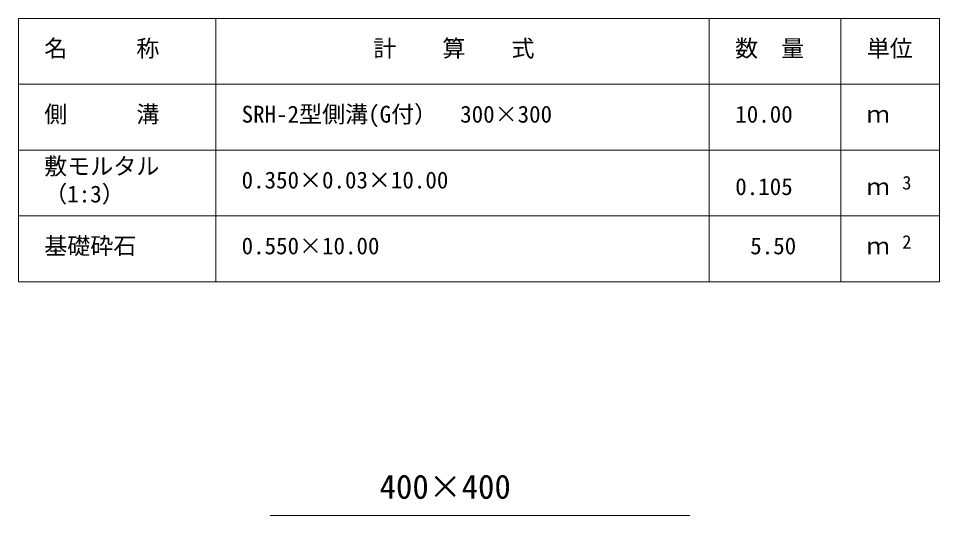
# Model space of a CAD drawing. Units: millimetres, scale not verified. Extents: x 0 to 84100, y 0 to 59400.
# Drawn here: x 11271 to 25271, y 36723 to 44274 of the extents above; entities that cross this region are included whole.
import ezdxf
from ezdxf.enums import TextEntityAlignment as Align

# ---------------------------------------------------------------- set-up
doc = ezdxf.new("R2010")
doc.units = ezdxf.units.MM
doc.header["$LTSCALE"] = 100
doc.layers.add('D-MTR-FRAM（材料表図枠）', color=2, linetype='Continuous', lineweight=18)
doc.layers.add('D-STR-HTXT（旗揚げ）', color=7, linetype='Continuous', lineweight=18)
doc.layers.add('D-MTR-TXT(文字列）', color=7, linetype='Continuous')
doc.layers.add('D-TTL-TXT（文字）', color=7, linetype='Continuous')
doc.styles.add('ＭＳ ゴシック', font='')
doc.styles.get('ＭＳ ゴシック').set_extended_font_data('MS Gothic')

msp = doc.modelspace()

# ---------------------------------------------------------------- linework, layer by layer
at = {"layer": 'D-MTR-FRAM（材料表図枠）'}
for p, q in [((11271.4, 44273.7), (25271.4, 44273.7)), ((11271.4, 40273.7), (11271.4, 44273.7)), ((14271.4, 40273.7), (14271.4, 44273.7)), ((21771.4, 40273.7), (21771.4, 44273.7)), ((23771.4, 41073.7), (23771.4, 44273.7)), ((23771.4, 40273.7), (23771.4, 44273.7)), ((25271.4, 40273.7), (25271.4, 44273.7)), ((11271.4, 43273.7), (25271.4, 43273.7)), ((11271.4, 42273.7), (25271.4, 42273.7)), ((11271.4, 41273.7), (25271.4, 41273.7)), ((11271.4, 40273.7), (25271.4, 40273.7))]:
    msp.add_line(p, q, dxfattribs=at)
at = {"layer": 'D-STR-HTXT（旗揚げ）'}
msp.add_line((15097.6, 36723), (21476, 36723), dxfattribs=at)

# ---------------------------------------------------------------- texts
at = {"layer": 'D-MTR-TXT(文字列）', "style": 'ＭＳ ゴシック'}
for s, height, p in [('名\u3000\u3000\u3000称', 256.6, (11663.6, 43614)), ('計\u3000\u3000算\u3000\u3000式', 256.6, (16664.4, 43614)), ('数\u3000量', 256.6, (22163.6, 43614)), ('単位', 256.6, (24163.6, 43614)), ('側\u3000\u3000\u3000溝', 256.6, (11663.6, 42614)), ('SRH-2型側溝(G付）\u3000300×300', 256.6, (14663.6, 42614)), ('10.00', 256.6, (22166.3, 42614)), ('ｍ', 256.6, (24163.6, 42614)), ('敷モルタル', 256.6, (11663.6, 41824.1)), ('0.350×0.03×10.00', 256.6, (14663.6, 41614)), ('3', 205.3, (24703.9, 41614.5)), ('（1:3）', 256.6, (11663.6, 41401.8)), ('0.105', 256.6, (22166.3, 41514)), ('ｍ', 256.6, (24163.6, 41514)), ('基礎砕石', 256.6, (11663.6, 40614)), ('0.550×10.00', 256.6, (14663.6, 40614)), ('5.50', 256.6, (22393.8, 40614)), ('ｍ', 256.6, (24163.6, 40614)), ('2', 205.3, (24703.9, 40714.5))]:
    msp.add_text(s, height=height, dxfattribs=at).set_placement(p, align=Align.BOTTOM_LEFT)
at = {"layer": 'D-TTL-TXT（文字）', "style": 'ＭＳ ゴシック'}
msp.add_text('400×400', height=366.6, dxfattribs=at).set_placement((16760.2, 36867.8), align=Align.BOTTOM_LEFT)

doc.saveas('drawing.dxf')
